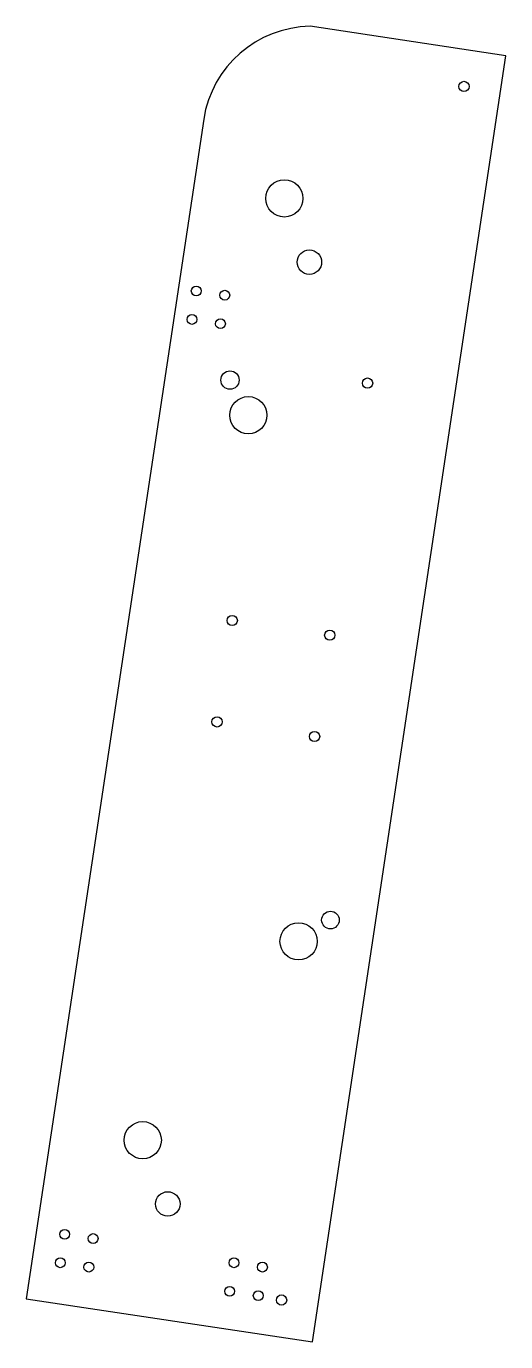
# Model space of a CAD drawing. Header units: inches. Extents: x -1.6 to 5, y -2.7 to 15.2.
import ezdxf

# ---------------------------------------------------------------- set-up
doc = ezdxf.new("R2010")
doc.units = ezdxf.units.IN
doc.header["$MEASUREMENT"] = 0

msp = doc.modelspace()

# ---------------------------------------------------------------- linework, layer by layer
msp.add_lwpolyline([(0.832, 13.938), (-1.589, -2.163), (2.315, -2.75), (4.954, 14.803), (2.286, 15.204, 0.364457)], format="xyb", close=True)
for centre, radius in [((4.385, 14.383), 0.07), ((1.933, 12.855), 0.254), ((2.275, 11.985), 0.167), ((0.73, 11.592), 0.0669), ((1.12, 11.534), 0.0669), ((0.672, 11.203), 0.0669), ((1.061, 11.144), 0.0669), ((1.191, 10.375), 0.125), ((3.069, 10.334), 0.07), ((1.441, 9.896), 0.254), ((1.222, 7.094), 0.07), ((2.553, 6.894), 0.07), ((1.014, 5.71), 0.07), ((2.345, 5.51), 0.07), ((2.562, 3.005), 0.12), ((2.127, 2.714), 0.254), ((0, 0), 0.254), ((0.342, -0.87), 0.167), ((-1.066, -1.284), 0.0669), ((-0.677, -1.342), 0.0669), ((-1.125, -1.673), 0.0669), ((1.245, -1.673), 0.0669), ((-0.736, -1.732), 0.0669), ((1.634, -1.732), 0.0669), ((1.186, -2.062), 0.0669), ((1.576, -2.121), 0.0669), ((1.895, -2.181), 0.07)]:
    msp.add_circle(centre, radius)

doc.saveas('drawing.dxf')
